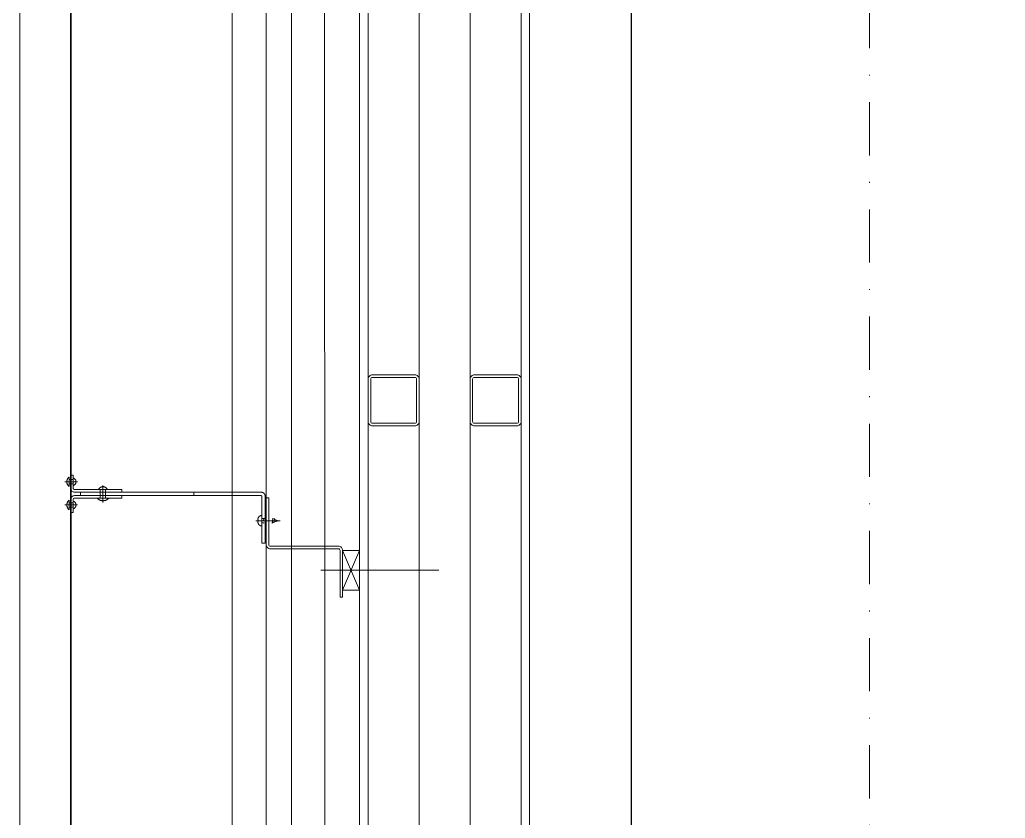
# Model space of a CAD drawing. Extents: x -1701 to 23780, y -363 to 7742.
# Drawn here: x 1122.5 to 1238.5, y 1036.9 to 1130.8 of the extents above; entities that cross this region are included whole.
import ezdxf

# ---------------------------------------------------------------- set-up
doc = ezdxf.new("R2010")
doc.units = 0
doc.header["$LTSCALE"] = 25
doc.header["$MEASUREMENT"] = 0
doc.header["$PDMODE"] = 1
doc.linetypes.add('Audi$0$DASHDOT2', pattern=[0.5, 0.25, -0.125, 0, -0.125])
doc.layers.get('0').update_dxf_attribs({"color": 9, "lineweight": 9})
for name, color, linetype, lineweight in [('Audi$0$06D', 8, 'Continuous', 9), ('Audi$0$10', 8, 'Continuous', 9), ('Audi$0$11', 8, 'Continuous', 9), ('Audi$0$24', 8, 'Audi$0$DASHDOT2', 9), ('Audi$0$33', 8, 'Audi$0$BATTING', 9), ('E-KABLO', 7, 'Continuous', 30)]:
    doc.layers.add(name, color=color, linetype=linetype, lineweight=lineweight)
doc.linetypes.add('Audi$0$BATTING', pattern='A,0.0001,-0.1,[134,ltypeshp.shx,S=0.1,R=0,X=-0.1,Y=0],-0.2,[134,ltypeshp.shx,S=0.1,R=180,X=0.1,Y=0],-0.1', length=0.4001)

# ---------------------------------------------------------------- blocks, each defined once
blk = doc.blocks.new('Audi$0$p- alum kaplama profil')
at = {"lineweight": 13}
blk.add_lwpolyline([(7.12, 12.59), (7.12, 26.49)], dxfattribs=at)
at = {"lineweight": 5}
blk.add_lwpolyline([(9.44, 15.16), (4.79, 15.16), (4.79, 17.16), (9.44, 17.16)], close=True, dxfattribs=at)
for points in [[(4.79, 15.16), (9.44, 17.16)], [(9.44, 15.16), (4.79, 17.16)]]:
    blk.add_lwpolyline(points, dxfattribs=at)
at = {"lineweight": 18}
blk.add_lwpolyline([(4.09, 6.16), (-1.41, 6.16), (-1.41, 6.46), (4.09, 6.46, 0.414214), (4.29, 6.66), (4.29, 14.66, -0.414214), (4.79, 15.16), (10.29, 15.16), (10.29, 14.86), (4.79, 14.86, 0.414214), (4.59, 14.66), (4.59, 6.66, -0.414214)], format="xyb", close=True, dxfattribs=at)
blk.add_lwpolyline([(-2.06, 5.56), (-2.06, -2.34), (-2.06, -15.69), (-1.66, -15.69), (-1.66, -2.34), (-1.66, 5.56), (-1.66, 5.56), (-1.66, 5.57), (-1.66, 5.57), (-1.66, 5.58), (-1.66, 5.58), (-1.65, 5.59), (-1.65, 5.59), (-1.65, 5.59), (-1.65, 5.6), (-1.65, 5.6), (-1.64, 5.61), (-1.64, 5.61), (-1.64, 5.62), (-1.64, 5.62), (-1.63, 5.62), (-1.63, 5.63), (-1.63, 5.63), (-1.62, 5.63), (-1.62, 5.64), (-1.61, 5.64), (-1.61, 5.64), (-1.61, 5.64), (-1.6, 5.65), (-1.6, 5.65), (-1.59, 5.65), (-1.59, 5.65), (-1.58, 5.65), (-1.58, 5.65), (-1.57, 5.66), (-1.57, 5.66), (-1.56, 5.66), (-1.56, 5.66), (3.94, 5.66), (3.94, 6.06), (-1.56, 6.06), (-1.58, 6.06), (-1.61, 6.05), (-1.63, 6.05), (-1.66, 6.05), (-1.68, 6.04), (-1.7, 6.03), (-1.73, 6.03), (-1.75, 6.02), (-1.77, 6.01), (-1.79, 6), (-1.82, 5.99), (-1.84, 5.97), (-1.86, 5.96), (-1.88, 5.94), (-1.89, 5.93), (-1.91, 5.91), (-1.93, 5.89), (-1.95, 5.87), (-1.96, 5.85), (-1.97, 5.83), (-1.99, 5.81), (-2, 5.79), (-2.01, 5.77), (-2.02, 5.75), (-2.03, 5.72), (-2.04, 5.7), (-2.04, 5.68), (-2.05, 5.65), (-2.05, 5.63), (-2.06, 5.61), (-2.06, 5.58)], close=True)
blk.add_lwpolyline([(-1.66, -2.34), (-2.06, -2.34)])
for points in [[(-2.36, -10.84), (-2.36, -16.39), (-2.36, -16.39, -0.414214), (-2.51, -16.54), (-2.51, -16.54), (-4.06, -16.54), (-4.06, -16.84), (-2.51, -16.84), (-2.51, -16.84, 0.414214), (-2.06, -16.39), (-2.06, -10.84)], [(-1.36, -10.84), (-1.66, -10.84), (-1.66, -16.39, 0.414214), (-1.21, -16.84), (-1.21, -16.84), (0.34, -16.84), (0.34, -16.54), (-1.21, -16.54), (-1.21, -16.54, -0.414214), (-1.36, -16.39), (-1.36, -16.39)]]:
    blk.add_lwpolyline(points, format="xyb", close=True)
for points in [[(1.56, 7.05, -10), (1.02, 7.13, -10)], [(1.05, 6.91, -10), (1.29, 7.56, -10)], [(1.29, 4.93, -10), (1.29, 7.8, -10)], [(1.53, 6.82, -10), (1.29, 7.56, -10)], [(1.61, 6.87, -10), (0.98, 6.96, -10)], [(1.33, 5.85, -10), (0.98, 5.88, -10)], [(1.05, 5.83, -10), (1.05, 6.01, -10)], [(1.05, 5.75, -10), (1.05, 5.83, -10)], [(1.29, 6.16, -10), (1.29, 6.26, -10)], [(1.53, 5.75, -10), (1.53, 5.92, -10)], [(0.67, 5.66, -10), (1.91, 5.66, -10)], [(0.67, 5.66, -10), (0.67, 5.64, -10), (0.67, 5.62, -10), (0.67, 5.6, -10), (0.68, 5.58, -10), (0.68, 5.56, -10), (0.69, 5.54, -10), (0.69, 5.52, -10), (0.7, 5.5, -10), (0.7, 5.48, -10), (0.71, 5.46, -10), (0.72, 5.45, -10), (0.73, 5.43, -10), (0.74, 5.41, -10), (0.75, 5.4, -10), (0.76, 5.38, -10), (0.77, 5.36, -10), (0.79, 5.35, -10), (0.8, 5.33, -10), (0.81, 5.32, -10), (0.83, 5.31, -10), (0.84, 5.29, -10), (0.86, 5.28, -10), (0.87, 5.27, -10), (0.89, 5.26, -10), (0.91, 5.25, -10), (0.92, 5.24, -10), (0.94, 5.23, -10), (0.96, 5.22, -10), (0.98, 5.21, -10), (1, 5.21, -10), (1.02, 5.2, -10), (1.03, 5.2, -10)], [(0.96, 5.66, -10), (0.97, 5.66, -10), (0.97, 5.66, -10), (0.97, 5.66, -10), (0.98, 5.66, -10), (0.98, 5.66, -10), (0.99, 5.66, -10), (0.99, 5.66, -10), (1, 5.66, -10), (1, 5.67, -10), (1, 5.67, -10), (1.01, 5.67, -10), (1.01, 5.67, -10), (1.01, 5.67, -10), (1.02, 5.68, -10), (1.02, 5.68, -10), (1.02, 5.68, -10), (1.03, 5.69, -10), (1.03, 5.69, -10), (1.03, 5.69, -10), (1.04, 5.7, -10), (1.04, 5.7, -10), (1.04, 5.7, -10), (1.04, 5.71, -10), (1.04, 5.71, -10), (1.05, 5.72, -10), (1.05, 5.72, -10), (1.05, 5.72, -10), (1.05, 5.73, -10), (1.05, 5.73, -10), (1.05, 5.74, -10), (1.05, 5.74, -10), (1.05, 5.75, -10)], [(1.03, 5.2, -10), (1.04, 5.2, -10), (1.05, 5.19, -10), (1.05, 5.19, -10), (1.06, 5.19, -10), (1.06, 5.19, -10), (1.07, 5.19, -10), (1.07, 5.19, -10), (1.08, 5.19, -10), (1.08, 5.19, -10), (1.09, 5.19, -10), (1.09, 5.18, -10), (1.1, 5.18, -10), (1.1, 5.18, -10), (1.11, 5.18, -10), (1.11, 5.18, -10), (1.12, 5.18, -10), (1.12, 5.18, -10), (1.13, 5.18, -10), (1.13, 5.18, -10), (1.14, 5.18, -10), (1.15, 5.18, -10), (1.15, 5.18, -10), (1.16, 5.17, -10), (1.16, 5.17, -10), (1.17, 5.17, -10), (1.17, 5.17, -10), (1.18, 5.17, -10), (1.18, 5.17, -10), (1.19, 5.17, -10), (1.19, 5.17, -10), (1.2, 5.17, -10), (1.2, 5.17, -10)], [(1.2, 5.17, -10), (1.2, 5.2, -10)], [(1.38, 5.2, -10), (1.2, 5.2, -10)], [(1.38, 5.17, -10), (1.38, 5.2, -10)], [(1.38, 5.17, -10), (1.38, 5.17, -10), (1.39, 5.17, -10), (1.39, 5.17, -10), (1.4, 5.17, -10), (1.41, 5.17, -10), (1.41, 5.17, -10), (1.42, 5.17, -10), (1.42, 5.17, -10), (1.43, 5.17, -10), (1.43, 5.18, -10), (1.44, 5.18, -10), (1.44, 5.18, -10), (1.45, 5.18, -10), (1.45, 5.18, -10), (1.46, 5.18, -10), (1.46, 5.18, -10), (1.47, 5.18, -10), (1.47, 5.18, -10), (1.48, 5.18, -10), (1.48, 5.18, -10), (1.49, 5.18, -10), (1.5, 5.19, -10), (1.5, 5.19, -10), (1.51, 5.19, -10), (1.51, 5.19, -10), (1.52, 5.19, -10), (1.52, 5.19, -10), (1.53, 5.19, -10), (1.53, 5.19, -10), (1.54, 5.19, -10), (1.54, 5.2, -10), (1.55, 5.2, -10)], [(1.53, 5.75, -10), (1.53, 5.74, -10), (1.53, 5.74, -10), (1.53, 5.73, -10), (1.53, 5.73, -10), (1.53, 5.72, -10), (1.54, 5.72, -10), (1.54, 5.72, -10), (1.54, 5.71, -10), (1.54, 5.71, -10), (1.54, 5.7, -10), (1.54, 5.7, -10), (1.55, 5.7, -10), (1.55, 5.69, -10), (1.55, 5.69, -10), (1.55, 5.69, -10), (1.56, 5.68, -10), (1.56, 5.68, -10), (1.56, 5.68, -10), (1.57, 5.67, -10), (1.57, 5.67, -10), (1.58, 5.67, -10), (1.58, 5.67, -10), (1.58, 5.67, -10), (1.59, 5.66, -10), (1.59, 5.66, -10), (1.6, 5.66, -10), (1.6, 5.66, -10), (1.6, 5.66, -10), (1.61, 5.66, -10), (1.61, 5.66, -10), (1.62, 5.66, -10), (1.62, 5.66, -10)], [(1.55, 5.2, -10), (1.57, 5.2, -10), (1.59, 5.21, -10), (1.6, 5.21, -10), (1.62, 5.22, -10), (1.64, 5.23, -10), (1.66, 5.24, -10), (1.68, 5.25, -10), (1.69, 5.26, -10), (1.71, 5.27, -10), (1.73, 5.28, -10), (1.74, 5.29, -10), (1.76, 5.31, -10), (1.77, 5.32, -10), (1.78, 5.33, -10), (1.8, 5.35, -10), (1.81, 5.36, -10), (1.82, 5.38, -10), (1.83, 5.4, -10), (1.84, 5.41, -10), (1.85, 5.43, -10), (1.86, 5.45, -10), (1.87, 5.46, -10), (1.88, 5.48, -10), (1.89, 5.5, -10), (1.89, 5.52, -10), (1.9, 5.54, -10), (1.9, 5.56, -10), (1.9, 5.58, -10), (1.91, 5.6, -10), (1.91, 5.62, -10), (1.91, 5.64, -10), (1.91, 5.66, -10)], [(-2.36, -12.52, 0), (-2.4, -12.53, 0), (-2.43, -12.56, 0), (-2.47, -12.58, 0), (-2.5, -12.6, 0), (-2.53, -12.63, 0), (-2.56, -12.66, 0), (-2.59, -12.69, 0), (-2.61, -12.73, 0), (-2.63, -12.76, 0), (-2.65, -12.8, 0), (-2.67, -12.84, 0), (-2.68, -12.88, 0), (-2.69, -12.92, 0), (-2.7, -12.96, 0), (-2.71, -13, 0), (-2.71, -13.04, 0), (-2.71, -13.08, 0), (-2.7, -13.13, 0), (-2.69, -13.17, 0), (-2.68, -13.21, 0), (-2.67, -13.25, 0), (-2.65, -13.28, 0), (-2.63, -13.32, 0), (-2.61, -13.36, 0), (-2.59, -13.39, 0), (-2.56, -13.42, 0), (-2.53, -13.45, 0), (-2.5, -13.48, 0), (-2.47, -13.51, 0), (-2.43, -13.53, 0), (-2.4, -13.55, 0), (-2.36, -13.57, 0)], [(-2.36, -13.04, 0), (-2.36, -12.52, 0)], [(-2.36, -13.04, 0), (-2.36, -12.73, 0)], [(-2.36, -12.73, 0), (-2.36, -13.04, 0)], [(-1.36, -12.73, 0), (-2.36, -12.73, 0)], [(-1.36, -13.04, 0), (-1.36, -12.37, 0)], [(-1.36, -13.72, 0), (-1.32, -13.68, 0), (-1.29, -13.65, 0), (-1.26, -13.61, 0), (-1.23, -13.58, 0), (-1.2, -13.54, 0), (-1.18, -13.5, 0), (-1.16, -13.45, 0), (-1.14, -13.41, 0), (-1.12, -13.37, 0), (-1.1, -13.32, 0), (-1.09, -13.28, 0), (-1.08, -13.23, 0), (-1.07, -13.18, 0), (-1.06, -13.14, 0), (-1.06, -13.09, 0), (-1.06, -13.04, 0), (-1.06, -12.99, 0), (-1.06, -12.95, 0), (-1.07, -12.9, 0), (-1.08, -12.85, 0), (-1.09, -12.81, 0), (-1.1, -12.76, 0), (-1.12, -12.72, 0), (-1.14, -12.67, 0), (-1.16, -12.63, 0), (-1.18, -12.59, 0), (-1.2, -12.55, 0), (-1.23, -12.51, 0), (-1.26, -12.47, 0), (-1.29, -12.43, 0), (-1.32, -12.4, 0), (-1.36, -12.37, 0)], [(-2.86, -13.04, 0), (-0.86, -13.04, 0)], [(-2.36, -13.04, 0), (-2.36, -13.36, 0)], [(-2.36, -13.04, 0), (-2.36, -13.57, 0)], [(-2.36, -13.36, 0), (-2.36, -13.04, 0)], [(-1.36, -13.36, 0), (-2.36, -13.36, 0)], [(-1.36, -13.04, 0), (-1.36, -13.72, 0)], [(-2.85, -16.54, 0), (-2.86, -16.51, 0), (-2.87, -16.47, 0), (-2.89, -16.44, 0), (-2.91, -16.41, 0), (-2.93, -16.38, 0), (-2.96, -16.35, 0), (-2.98, -16.33, 0), (-3.01, -16.31, 0), (-3.04, -16.29, 0), (-3.07, -16.27, 0), (-3.11, -16.25, 0), (-3.14, -16.24, 0), (-3.18, -16.23, 0), (-3.21, -16.22, 0), (-3.25, -16.22, 0), (-3.29, -16.22, 0), (-3.32, -16.22, 0), (-3.36, -16.22, 0), (-3.39, -16.23, 0), (-3.43, -16.24, 0), (-3.46, -16.25, 0), (-3.5, -16.27, 0), (-3.53, -16.29, 0), (-3.56, -16.31, 0), (-3.59, -16.33, 0), (-3.61, -16.35, 0), (-3.64, -16.38, 0), (-3.66, -16.41, 0), (-3.68, -16.44, 0), (-3.7, -16.47, 0), (-3.71, -16.51, 0), (-3.73, -16.54, 0)], [(-3.29, -17.54, 0), (-3.29, -16.04, 0)], [(-1, -16.54, 0), (-0.98, -16.51, 0), (-0.97, -16.47, 0), (-0.95, -16.44, 0), (-0.93, -16.41, 0), (-0.91, -16.38, 0), (-0.88, -16.35, 0), (-0.86, -16.33, 0), (-0.83, -16.31, 0), (-0.8, -16.29, 0), (-0.77, -16.27, 0), (-0.73, -16.25, 0), (-0.7, -16.24, 0), (-0.66, -16.23, 0), (-0.63, -16.22, 0), (-0.59, -16.22, 0), (-0.56, -16.22, 0), (-0.52, -16.22, 0), (-0.48, -16.22, 0), (-0.45, -16.23, 0), (-0.41, -16.24, 0), (-0.38, -16.25, 0), (-0.34, -16.27, 0), (-0.31, -16.29, 0), (-0.28, -16.31, 0), (-0.25, -16.33, 0), (-0.23, -16.35, 0), (-0.2, -16.38, 0), (-0.18, -16.41, 0), (-0.16, -16.44, 0), (-0.14, -16.47, 0), (-0.13, -16.51, 0), (-0.12, -16.54, 0)], [(-0.56, -17.54, 0), (-0.56, -16.04, 0)], [(-3.84, -17.04, 0), (-3.81, -17.07, 0), (-3.78, -17.1, 0), (-3.75, -17.12, 0), (-3.72, -17.15, 0), (-3.69, -17.17, 0), (-3.66, -17.19, 0), (-3.62, -17.21, 0), (-3.59, -17.23, 0), (-3.55, -17.24, 0), (-3.52, -17.26, 0), (-3.48, -17.27, 0), (-3.44, -17.28, 0), (-3.4, -17.28, 0), (-3.36, -17.29, 0), (-3.32, -17.29, 0), (-3.29, -17.29, 0), (-3.25, -17.29, 0), (-3.21, -17.29, 0), (-3.17, -17.28, 0), (-3.13, -17.28, 0), (-3.09, -17.27, 0), (-3.06, -17.26, 0), (-3.02, -17.24, 0), (-2.98, -17.23, 0), (-2.95, -17.21, 0), (-2.91, -17.19, 0), (-2.88, -17.17, 0), (-2.85, -17.15, 0), (-2.82, -17.12, 0), (-2.79, -17.1, 0), (-2.76, -17.07, 0), (-2.73, -17.04, 0)], [(-3.29, -17.04, 0), (-3.84, -17.04, 0)], [(-3.29, -16.54, 0), (-3.73, -16.54, 0)], [(-3.29, -16.54, 0), (-3.55, -16.54, 0)], [(-3.55, -16.54, 0), (-3.29, -16.54, 0)], [(-3.55, -17.04, 0), (-3.55, -16.54, 0)], [(-3.29, -16.54, 0), (-2.85, -16.54, 0)], [(-3.29, -16.54, 0), (-3.03, -16.54, 0)], [(-3.03, -16.54, 0), (-3.29, -16.54, 0)], [(-3.29, -17.04, 0), (-2.73, -17.04, 0)], [(-3.03, -17.04, 0), (-3.03, -16.54, 0)], [(-0.56, -17.04, 0), (-1.11, -17.04, 0)], [(0, -17.04, 0), (-0.03, -17.07, 0), (-0.06, -17.1, 0), (-0.09, -17.12, 0), (-0.12, -17.15, 0), (-0.15, -17.17, 0), (-0.18, -17.19, 0), (-0.22, -17.21, 0), (-0.25, -17.23, 0), (-0.29, -17.24, 0), (-0.33, -17.26, 0), (-0.36, -17.27, 0), (-0.4, -17.28, 0), (-0.44, -17.28, 0), (-0.48, -17.29, 0), (-0.52, -17.29, 0), (-0.56, -17.29, 0), (-0.59, -17.29, 0), (-0.63, -17.29, 0), (-0.67, -17.28, 0), (-0.71, -17.28, 0), (-0.75, -17.27, 0), (-0.79, -17.26, 0), (-0.82, -17.24, 0), (-0.86, -17.23, 0), (-0.89, -17.21, 0), (-0.93, -17.19, 0), (-0.96, -17.17, 0), (-0.99, -17.15, 0), (-1.02, -17.12, 0), (-1.05, -17.1, 0), (-1.08, -17.07, 0), (-1.11, -17.04, 0)], [(-0.56, -16.54, 0), (-1, -16.54, 0)], [(-0.56, -16.54, 0), (-0.82, -16.54, 0)], [(-0.82, -16.54, 0), (-0.56, -16.54, 0)], [(-0.82, -17.04, 0), (-0.82, -16.54, 0)], [(-0.56, -16.54, 0), (-0.3, -16.54, 0)], [(-0.56, -16.54, 0), (-0.12, -16.54, 0)], [(-0.3, -16.54, 0), (-0.56, -16.54, 0)], [(-0.56, -17.04, 0), (0, -17.04, 0)], [(-0.3, -17.04, 0), (-0.3, -16.54, 0)]]:
    blk.add_polyline3d(points)
blk = doc.blocks.new('Audi$0$P-AKS_AUDI')
at = {"layer": 'Audi$0$24'}
blk.add_lwpolyline([(-3500, -2590), (-3500, 1250)], dxfattribs=at)
blk = doc.blocks.new('Audi$0$prf-60x60')
for points in [[(-2.5, -6), (2.5, -6, 0.414214), (3, -5.5), (3, -0.5, 0.414214), (2.5, 0), (-2.5, 0, 0.414214), (-3, -0.5), (-3, -5.5, 0.414214)], [(-2.5, -5.7), (2.5, -5.7, 0.414214), (2.7, -5.5), (2.7, -0.5, 0.414214), (2.5, -0.3), (-2.5, -0.3, 0.414214), (-2.7, -0.5), (-2.7, -5.5, 0.414214)]]:
    blk.add_lwpolyline(points, format="xyb", close=True)
at = {"color": 252}
blk.add_point((0, -3), dxfattribs=at)
blk = doc.blocks.new('Audi$0$p-zemin kat')
at = {"layer": 'Audi$0$06D'}
for points in [[(1147.5, 944.38), (1147.5, 1425)], [(1154.5, 950), (1154.5, 1425)], [(1719.26, 285), (1122.5, 285), (1122.5, 1420)]]:
    blk.add_lwpolyline(points, dxfattribs=at)
blk.add_lwpolyline([(1169.5, 1413), (1175.5, 1413), (1175.5, 957), (1169.5, 957)], close=True, dxfattribs=at)
at = {"layer": 'Audi$0$10'}
for points, const_width in [([(1151.5, 943.37), (1151.5, 1425)], 0.1), ([(1719.26, 291), (1128.5, 291), (1128.5, 1420.16)], 0.2)]:
    blk.add_lwpolyline(points, dxfattribs=dict(at, const_width=const_width))
at = {"layer": 'Audi$0$11'}
for points in [[(1162.5, 1420), (1182.5, 1420), (1182.5, 950), (1162.5, 950)], [(1163.5, 1419), (1181.5, 1419), (1181.5, 951), (1163.5, 951)]]:
    blk.add_lwpolyline(points, close=True, dxfattribs=at)
at = {"layer": 'Audi$0$33', "ltscale": 0.4}
blk.add_lwpolyline([(1158.43, 950), (1158.25, 1422.5)], dxfattribs=at)
at = {"layer": 'Audi$0$10'}
for p in [(1166.5, 1089), (1178.5, 1089)]:
    blk.add_blockref('Audi$0$prf-60x60', p, dxfattribs=at)
at = {"layer": 'Audi$0$10', "rotation": 270}
blk.add_blockref('Audi$0$p- alum kaplama profil', (1145.34, 1073.14), dxfattribs=at)
at = {"layer": 'Audi$0$24'}
blk.add_blockref('Audi$0$P-AKS_AUDI', (4722.5, 2785), dxfattribs=at)
blk = doc.blocks.new('Audi')
at = {"layer": 'Audi$0$10'}
blk.add_blockref('Audi$0$p-zemin kat', (0, 0), dxfattribs=at)

msp = doc.modelspace()

# ---------------------------------------------------------------- linework, layer by layer
at = {"layer": 'E-KABLO', "color": 6}
msp.add_line((1194.5, 742), (1194.5, 1345.45), dxfattribs=at)

# ---------------------------------------------------------------- block references
at = {"color": 6}
msp.add_blockref('Audi', (0, 0), dxfattribs=at)

doc.saveas('drawing.dxf')
